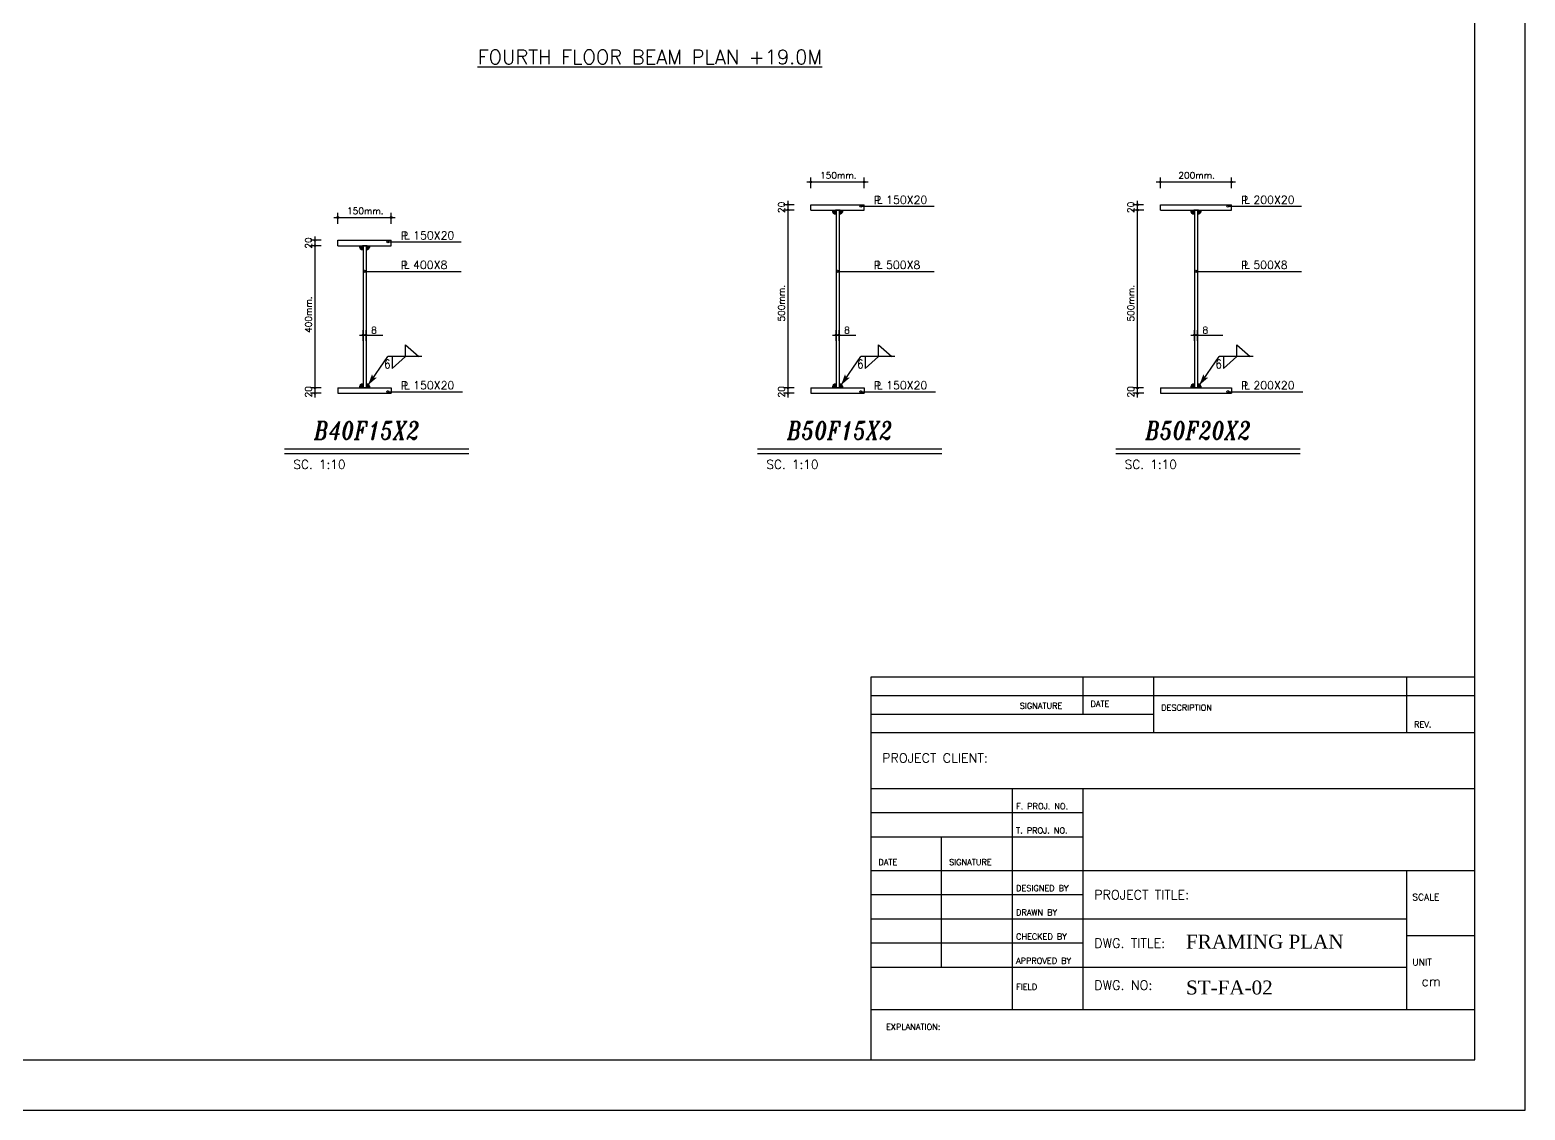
# Model space of a CAD drawing. Header units: inches. Extents: x 1387 to 2676, y -3554 to -2136.
# Drawn here: x 2531.99 to 2574.04, y -2611.51 to -2581.14 of the extents above; entities that cross this region are included whole.
import ezdxf

# ---------------------------------------------------------------- set-up
doc = ezdxf.new("R2010")
doc.units = ezdxf.units.IN
doc.header["$MEASUREMENT"] = 0
doc.linetypes.add('HIDDEN', pattern=[0.375, 0.25, -0.125])
for name, color, linetype in [('1', 1, 'Continuous'), ('1R', 1, 'Continuous'), ('3', 3, 'HIDDEN'), ('3G', 3, 'Continuous'), ('4C', 4, 'Continuous'), ('7', 7, 'Continuous'), ('A-TEXT', 7, 'Continuous'), ('DIM', 8, 'Continuous'), ('lateral brace', 5, 'Continuous'), ('Layer4', 118, 'Continuous'), ('TEXT-1', 3, 'Continuous')]:
    doc.layers.add(name, color=color, linetype=linetype)
doc.styles.add('ITALICT', font='italict')
doc.styles.add('ROMANS', font='ROMANS')
doc.styles.add('style1', font='times.ttf')

msp = doc.modelspace()

# ---------------------------------------------------------------- hatches: boundary and pattern name
at = {"layer": 'TEXT-1'}
for points in [[(2554.66790494, -2586.32033424, -0.4142135624), (2554.55314262, -2586.20557192), (2554.66790494, -2586.20557192)], [(2554.74790494, -2586.32033424, 0.4142135624), (2554.86266726, -2586.20557192), (2554.74790494, -2586.20557192)], [(2564.74571782, -2586.32033424, -0.4142135624), (2564.6309555, -2586.20557192), (2564.74571782, -2586.20557192)], [(2564.82571782, -2586.32033424, 0.4142135624), (2564.94048014, -2586.20557192), (2564.82571782, -2586.20557192)], [(2541.36581258, -2587.32033424, -0.4142135624), (2541.25105026, -2587.20557192), (2541.36581258, -2587.20557192)], [(2541.44581258, -2587.32033424, 0.4142135624), (2541.5605749, -2587.20557192), (2541.44581258, -2587.20557192)], [(2541.36581258, -2591.0908096, 0.4142135624), (2541.25105026, -2591.20557192), (2541.36581258, -2591.20557192)], [(2541.44581258, -2591.0908096, -0.4142135624), (2541.5605749, -2591.20557192), (2541.44581258, -2591.20557192)], [(2554.66790494, -2591.0908096, 0.4142135624), (2554.55314262, -2591.20557192), (2554.66790494, -2591.20557192)], [(2554.74790494, -2591.0908096, -0.4142135624), (2554.86266726, -2591.20557192), (2554.74790494, -2591.20557192)], [(2564.74571782, -2591.0908096, 0.4142135624), (2564.6309555, -2591.20557192), (2564.74571782, -2591.20557192)], [(2564.82571782, -2591.0908096, -0.4142135624), (2564.94048014, -2591.20557192), (2564.82571782, -2591.20557192)]]:
    msp.add_hatch(color=256, dxfattribs=at).paths.add_polyline_path(points)

# ---------------------------------------------------------------- linework, layer by layer
at = {"layer": '1'}
for p, q in [((2555.6464646, -2599.33502341), (2555.6464646, -2610.09014092)), ((2555.6464646, -2599.33502341), (2555.6464646, -2608.67755737)), ((2572.62741329, -2599.33502341), (2555.6464646, -2599.33502341)), ((2561.61070624, -2600.38138159), (2561.61070624, -2599.33502341)), ((2563.59878678, -2600.90456068), (2563.59878678, -2599.33502341)), ((2570.71402242, -2600.90456068), (2570.71402242, -2599.33502341)), ((2572.62741329, -2599.8582025), (2555.6464646, -2599.8582025)), ((2563.59878678, -2600.38138159), (2555.6464646, -2600.38138159)), ((2572.62741329, -2600.90456068), (2555.6464646, -2600.90456068)), ((2572.62741329, -2602.47409795), (2555.6464646, -2602.47409795)), ((2559.62262569, -2608.67755737), (2559.62262569, -2602.47409795)), ((2561.61070624, -2608.67755737), (2561.61070624, -2602.47409795)), ((2561.61070624, -2603.15423077), (2555.6464646, -2603.15423077)), ((2561.61070624, -2603.83436359), (2555.6464646, -2603.83436359)), ((2557.63454514, -2607.49661723), (2557.63454514, -2603.83436359)), ((2561.61070624, -2604.77608596), (2555.6464646, -2604.77608596)), ((2572.62741329, -2604.77608596), (2561.61070624, -2604.77608596)), ((2570.71402242, -2608.67755737), (2570.71402242, -2604.77608596)), ((2561.61070624, -2605.45621877), (2555.6464646, -2605.45621877)), ((2570.71402242, -2606.13635159), (2555.6464646, -2606.13635159)), ((2572.62741329, -2606.60721278), (2570.71402242, -2606.60721278)), ((2561.61070624, -2606.81648441), (2555.6464646, -2606.81648441)), ((2561.61070624, -2607.49661723), (2555.6464646, -2607.49661723)), ((2570.71402242, -2607.49661723), (2561.61070624, -2607.49661723)), ((2555.6464646, -2608.67755737), (2572.62741329, -2608.67755737))]:
    msp.add_line(p, q, dxfattribs=at)
msp.add_lwpolyline([(2491.35906312, -2610.09014092), (2572.62741329, -2610.09014092), (2572.62741329, -2553.45714429), (2491.35906312, -2553.45714429)], close=True, dxfattribs=at)
at = {"layer": '1R'}
for p, q in [((2553.84250588, -2585.41458531), (2555.56922753, -2585.41458531)), ((2553.95790494, -2585.58983289), (2553.95790494, -2585.28615901)), ((2555.45790494, -2585.58854859), (2555.45790494, -2585.28487471)), ((2563.67031876, -2585.41458531), (2565.89704041, -2585.41458531)), ((2563.78571782, -2585.58983289), (2563.78571782, -2585.28615901)), ((2565.78571782, -2585.58854859), (2565.78571782, -2585.28487471)), ((2553.488178, -2586.05557192), (2553.18450412, -2586.05557192)), ((2553.31421473, -2591.47121836), (2553.31421473, -2585.94424933)), ((2563.31599088, -2586.05557192), (2563.012317, -2586.05557192)), ((2563.14202761, -2591.47121836), (2563.14202761, -2585.94424933)), ((2540.54041351, -2586.41458531), (2542.26713516, -2586.41458531)), ((2540.65581258, -2586.58983289), (2540.65581258, -2586.28615901)), ((2542.15581258, -2586.58854859), (2542.15581258, -2586.28487471)), ((2553.48946231, -2586.20557192), (2553.18578843, -2586.20557192)), ((2555.36063604, -2586.09794782), (2557.42628419, -2586.09794782)), ((2563.31727519, -2586.20557192), (2563.01360131, -2586.20557192)), ((2565.68844892, -2586.09794782), (2567.75409707, -2586.09794782)), ((2540.18608564, -2587.05557192), (2539.88241176, -2587.05557192)), ((2540.18736994, -2587.20557192), (2539.88369606, -2587.20557192)), ((2540.01212236, -2591.47121836), (2540.01212236, -2586.94424933)), ((2542.05854368, -2587.09794782), (2544.12419182, -2587.09794782)), ((2541.40743083, -2587.92792049), (2544.12419182, -2587.92792049)), ((2554.7095232, -2587.92792049), (2557.42628419, -2587.92792049)), ((2564.78733608, -2587.92792049), (2567.75409707, -2587.92792049)), ((2541.26167871, -2589.71871271), (2541.91599682, -2589.71871271)), ((2541.36581258, -2589.88278452), (2541.36581258, -2589.57911064)), ((2541.44581258, -2589.88150022), (2541.44581258, -2589.57782634)), ((2554.56377107, -2589.71871271), (2555.21808919, -2589.71871271)), ((2554.66790494, -2589.88278452), (2554.66790494, -2589.57911064)), ((2554.74790494, -2589.88150022), (2554.74790494, -2589.57782634)), ((2564.64158395, -2589.71871271), (2565.54590207, -2589.71871271)), ((2564.74571782, -2589.88278452), (2564.74571782, -2589.57911064)), ((2564.82571782, -2589.88150022), (2564.82571782, -2589.57782634)), ((2541.50400003, -2591.1244227), (2542.05550808, -2590.32349505)), ((2543.01623006, -2590.32349505), (2542.05550808, -2590.32349505)), ((2554.8060924, -2591.1244227), (2555.35760044, -2590.32349505)), ((2556.31832243, -2590.32349505), (2555.35760044, -2590.32349505)), ((2564.88390528, -2591.1244227), (2565.43541332, -2590.32349505)), ((2566.39613531, -2590.32349505), (2565.43541332, -2590.32349505)), ((2540.18608564, -2591.20557192), (2539.88241176, -2591.20557192)), ((2540.18736994, -2591.35557192), (2539.88369606, -2591.35557192)), ((2542.05854368, -2591.31139087), (2544.16308204, -2591.31139087)), ((2553.488178, -2591.20557192), (2553.18450412, -2591.20557192)), ((2553.48946231, -2591.35557192), (2553.18578843, -2591.35557192)), ((2555.36063604, -2591.31139087), (2557.4651744, -2591.31139087)), ((2563.31599088, -2591.20557192), (2563.012317, -2591.20557192)), ((2563.31727519, -2591.35557192), (2563.01360131, -2591.35557192)), ((2565.68844892, -2591.31139087), (2567.79298728, -2591.31139087))]:
    msp.add_line(p, q, dxfattribs=at)
at = {"layer": '3'}
for points in [[(2541.50400003, -2591.1244227), (2541.65097501, -2590.9133105), (2541.61421506, -2590.81899716)], [(2541.50400003, -2591.1244227), (2541.65097501, -2590.9133105), (2541.75218406, -2590.9150503)], [(2554.8060924, -2591.1244227), (2554.95306737, -2590.9133105), (2554.91630743, -2590.81899716)], [(2554.8060924, -2591.1244227), (2554.95306737, -2590.9133105), (2555.05427642, -2590.9150503)], [(2564.88390528, -2591.1244227), (2565.03088025, -2590.9133105), (2564.99412031, -2590.81899716)], [(2564.88390528, -2591.1244227), (2565.03088025, -2590.9133105), (2565.13208931, -2590.9150503)]]:
    msp.add_solid(points, dxfattribs=at)
at = {"layer": '3G'}
for p, q in [((2553.95790494, -2586.05557192), (2555.45790494, -2586.05557192)), ((2553.95790494, -2586.20557192), (2553.95790494, -2586.05557192)), ((2555.45790494, -2586.20557192), (2555.45790494, -2586.05557192)), ((2563.78571782, -2586.05557192), (2565.78571782, -2586.05557192)), ((2563.78571782, -2586.20557192), (2563.78571782, -2586.05557192)), ((2565.78571782, -2586.20557192), (2565.78571782, -2586.05557192)), ((2553.95790494, -2586.20557192), (2555.45790494, -2586.20557192)), ((2554.63768635, -2586.20557192), (2554.71768635, -2586.20557192)), ((2554.7305783, -2586.20557192), (2554.6505783, -2586.20557192)), ((2554.6634972, -2586.20557192), (2554.7434972, -2586.20557192)), ((2554.66790494, -2586.20557192), (2554.66790494, -2591.20557192)), ((2554.75638916, -2586.20557192), (2554.67638916, -2586.20557192)), ((2554.68523158, -2586.20557192), (2554.76523158, -2586.20557192)), ((2554.77812354, -2586.20557192), (2554.69812354, -2586.20557192)), ((2554.74790494, -2586.20557192), (2554.74790494, -2591.20557192)), ((2563.78571782, -2586.20557192), (2565.78571782, -2586.20557192)), ((2564.71549923, -2586.20557192), (2564.79549923, -2586.20557192)), ((2564.80839118, -2586.20557192), (2564.72839118, -2586.20557192)), ((2564.74131008, -2586.20557192), (2564.82131008, -2586.20557192)), ((2564.74571782, -2586.20557192), (2564.74571782, -2591.20557192)), ((2564.83420204, -2586.20557192), (2564.75420204, -2586.20557192)), ((2564.76304446, -2586.20557192), (2564.84304446, -2586.20557192)), ((2564.85593642, -2586.20557192), (2564.77593642, -2586.20557192)), ((2564.82571782, -2586.20557192), (2564.82571782, -2591.20557192)), ((2540.65581258, -2587.05557192), (2542.15581258, -2587.05557192)), ((2540.65581258, -2587.20557192), (2540.65581258, -2587.05557192)), ((2540.65581258, -2587.20557192), (2542.15581258, -2587.20557192)), ((2541.33559398, -2587.20557192), (2541.41559398, -2587.20557192)), ((2541.42848594, -2587.20557192), (2541.34848594, -2587.20557192)), ((2541.36140484, -2587.20557192), (2541.44140484, -2587.20557192)), ((2541.36581258, -2587.20557192), (2541.36581258, -2591.20557192)), ((2541.45429679, -2587.20557192), (2541.37429679, -2587.20557192)), ((2541.38313922, -2587.20557192), (2541.46313922, -2587.20557192)), ((2541.47603117, -2587.20557192), (2541.39603117, -2587.20557192)), ((2541.44581258, -2587.20557192), (2541.44581258, -2591.20557192)), ((2542.15581258, -2587.20557192), (2542.15581258, -2587.05557192)), ((2542.55417595, -2589.98936219), (2542.92887847, -2590.32436738)), ((2542.55417595, -2590.32436738), (2542.55417595, -2589.98936219)), ((2555.85626832, -2589.98936219), (2556.23097084, -2590.32436738)), ((2555.85626832, -2590.32436738), (2555.85626832, -2589.98936219)), ((2565.9340812, -2589.98936219), (2566.30878372, -2590.32436738)), ((2565.9340812, -2590.32436738), (2565.9340812, -2589.98936219)), ((2542.18044913, -2590.32262272), (2542.18044913, -2590.65762792)), ((2542.18044913, -2590.65762792), (2542.55515165, -2590.32262272)), ((2555.48254149, -2590.32262272), (2555.48254149, -2590.65762792)), ((2555.48254149, -2590.65762792), (2555.85724401, -2590.32262272)), ((2565.56035437, -2590.32262272), (2565.56035437, -2590.65762792)), ((2565.56035437, -2590.65762792), (2565.93505689, -2590.32262272)), ((2540.65581258, -2591.20557192), (2542.15581258, -2591.20557192)), ((2540.65581258, -2591.20557192), (2540.65581258, -2591.35557192)), ((2540.65581258, -2591.35557192), (2542.15581258, -2591.35557192)), ((2541.42848594, -2591.20557192), (2541.34848594, -2591.20557192)), ((2541.37059398, -2591.20557192), (2541.45059398, -2591.20557192)), ((2541.38313922, -2591.20557192), (2541.46313922, -2591.20557192)), ((2541.47603117, -2591.20557192), (2541.39603117, -2591.20557192)), ((2542.15581258, -2591.20557192), (2542.15581258, -2591.35557192)), ((2553.95790494, -2591.20557192), (2555.45790494, -2591.20557192)), ((2553.95790494, -2591.20557192), (2553.95790494, -2591.35557192)), ((2553.95790494, -2591.35557192), (2555.45790494, -2591.35557192)), ((2554.7305783, -2591.20557192), (2554.6505783, -2591.20557192)), ((2554.67268635, -2591.20557192), (2554.75268635, -2591.20557192)), ((2554.68523158, -2591.20557192), (2554.76523158, -2591.20557192)), ((2554.77812354, -2591.20557192), (2554.69812354, -2591.20557192)), ((2555.45790494, -2591.20557192), (2555.45790494, -2591.35557192)), ((2563.78571782, -2591.20557192), (2565.78571782, -2591.20557192)), ((2563.78571782, -2591.20557192), (2563.78571782, -2591.35557192)), ((2563.78571782, -2591.35557192), (2565.78571782, -2591.35557192)), ((2564.80839118, -2591.20557192), (2564.72839118, -2591.20557192)), ((2564.75049923, -2591.20557192), (2564.83049923, -2591.20557192)), ((2564.76304446, -2591.20557192), (2564.84304446, -2591.20557192)), ((2564.85593642, -2591.20557192), (2564.77593642, -2591.20557192)), ((2565.78571782, -2591.20557192), (2565.78571782, -2591.35557192)), ((2539.15387896, -2592.91805249), (2544.34192749, -2592.91805249)), ((2539.15387896, -2593.05246587), (2544.34192749, -2593.05246587)), ((2552.45597133, -2592.91805249), (2557.64401985, -2592.91805249)), ((2552.45597133, -2593.05246587), (2557.64401985, -2593.05246587)), ((2562.53378421, -2592.91805249), (2567.72183273, -2592.91805249)), ((2562.53378421, -2593.05246587), (2567.72183273, -2593.05246587))]:
    msp.add_line(p, q, dxfattribs=at)
for centre, start, end in [((2554.66790494, -2586.20557192), 180, 270), ((2554.66790494, -2586.20557192), 180, 270), ((2554.74790494, -2586.20557192), 270, 0), ((2554.74790494, -2586.20557192), 270, 0), ((2564.74571782, -2586.20557192), 180, 270), ((2564.74571782, -2586.20557192), 180, 270), ((2564.82571782, -2586.20557192), 270, 0), ((2564.82571782, -2586.20557192), 270, 0), ((2541.36581258, -2587.20557192), 180, 270), ((2541.36581258, -2587.20557192), 180, 270), ((2541.44581258, -2587.20557192), 270, 0), ((2541.44581258, -2587.20557192), 270, 0), ((2541.36581258, -2591.20557192), 90, 180), ((2541.44581258, -2591.20557192), 0, 90), ((2554.66790494, -2591.20557192), 90, 180), ((2554.74790494, -2591.20557192), 0, 90), ((2564.74571782, -2591.20557192), 90, 180), ((2564.82571782, -2591.20557192), 0, 90)]:
    msp.add_arc(centre, 0.11476232, start, end, dxfattribs=at)
at = {"layer": '7'}
for centre, radius in [((2553.95790494, -2585.41458531), 0.02443679), ((2555.45790494, -2585.41458531), 0.02443679), ((2563.78571782, -2585.41458531), 0.02443679), ((2565.78571782, -2585.41458531), 0.02443679), ((2553.31421473, -2586.05557192), 0.02443679), ((2555.36063604, -2586.09794782), 0.02909142), ((2563.14202761, -2586.05557192), 0.02443679), ((2565.68844892, -2586.09794782), 0.02909142), ((2540.65581258, -2586.41458531), 0.02443679), ((2542.15581258, -2586.41458531), 0.02443679), ((2553.31421473, -2586.20557192), 0.02443679), ((2563.14202761, -2586.20557192), 0.02443679), ((2540.01212236, -2587.05557192), 0.02443679), ((2540.01212236, -2587.20557192), 0.02443679), ((2542.05854368, -2587.09794782), 0.02909142), ((2541.40743083, -2587.92792049), 0.02909142), ((2554.7095232, -2587.92792049), 0.02909142), ((2564.78733608, -2587.92792049), 0.02909142), ((2541.36581258, -2589.71871271), 0.02443679), ((2541.44581258, -2589.71871271), 0.02443679), ((2554.66790494, -2589.71871271), 0.02443679), ((2554.74790494, -2589.71871271), 0.02443679), ((2564.74571782, -2589.71871271), 0.02443679), ((2564.82571782, -2589.71871271), 0.02443679), ((2540.01212236, -2591.20557192), 0.02443679), ((2540.01212236, -2591.35557192), 0.02443679), ((2542.05854368, -2591.31139087), 0.02909142), ((2553.31421473, -2591.20557192), 0.02443679), ((2553.31421473, -2591.35557192), 0.02443679), ((2555.36063604, -2591.31139087), 0.02909142), ((2563.14202761, -2591.20557192), 0.02443679), ((2563.14202761, -2591.35557192), 0.02443679), ((2565.68844892, -2591.31139087), 0.02909142)]:
    msp.add_circle(centre, radius, dxfattribs=at)
at = {"layer": 'DIM'}
msp.add_lwpolyline([(2489.94323821, -2611.50596583), (2574.04323821, -2611.50596583), (2574.04323821, -2552.04131937), (2489.94323821, -2552.04131937)], close=True, dxfattribs=at)
at = {"layer": 'lateral brace'}
msp.add_lwpolyline([(2489.94323821, -2611.50596583), (2574.04323821, -2611.50596583), (2574.04323821, -2552.04131937), (2489.94323821, -2552.04131937)], close=True, dxfattribs=at)
at = {"layer": 'Layer4'}
msp.add_lwpolyline([(2574.04323821, -2552.04131937), (2489.94323821, -2552.04131937), (2489.94323821, -2611.50596583), (2574.04323821, -2611.50596583)], close=True, dxfattribs=at)

# ---------------------------------------------------------------- texts
at = {"layer": '1'}
for s, height, style, p in [('SIGNATURE', 0.167417309, 'ROMANS', (2559.83189733, -2600.22442786)), ('DATE', 0.167417309, 'ROMANS', (2561.81997787, -2600.17210995)), ('DESCRIPTION', 0.1674173092, 'ROMANS', (2563.80805842, -2600.27674577)), ('REV.', 0.167417309, 'ROMANS', (2570.92329406, -2600.74760695)), ('PROJECT CLIENT:', 0.2615895456, 'ROMANS', (2555.96037205, -2601.73890938)), ('F. PROJ. NO.', 0.1674173092, 'ROMANS', (2559.72726151, -2603.04959496)), ('T. PROJ. NO.', 0.1674173092, 'ROMANS', (2559.72726151, -2603.72972777)), ('DATE', 0.167417309, 'ROMANS', (2555.85573623, -2604.61913223)), ('SIGNATURE', 0.167417309, 'ROMANS', (2557.84381678, -2604.61913223)), ('DESIGNED BY', 0.1674173092, 'ROMANS', (2559.72726151, -2605.35158296)), ('PROJECT TITLE:', 0.2615895456, 'ROMANS', (2561.92461369, -2605.58322636)), ('SCALE', 0.188344473, 'ROMANS', (2570.87097615, -2605.6131725)), ('DRAWN BY', 0.167417309, 'ROMANS', (2559.72726151, -2606.03171577)), ('CHECKED BY', 0.167417309, 'ROMANS', (2559.72726151, -2606.71184859)), ('FRAMING PLAN', 0.3923843184, 'style1', (2564.50846468, -2606.96613932)), ('DWG. TITLE:', 0.2615895456, 'ROMANS', (2561.92461369, -2606.943492)), ('APPROVED BY', 0.1674173092, 'ROMANS', (2559.72726151, -2607.39198141)), ('UNIT', 0.188344473, 'ROMANS', (2570.87097615, -2607.44429932)), ('DWG. NO:', 0.261589546, 'ROMANS', (2561.92461369, -2608.12443214)), ('ST-FA-02', 0.392384318, 'style1', (2564.50846468, -2608.25631801)), ('cm', 0.261589546, 'ROMANS', (2571.1325657, -2608.01979632)), ('FIELD', 0.167417309, 'ROMANS', (2559.72726151, -2608.12443214)), ('EXPLANATION:', 0.1674173092, 'ROMANS', (2556.07056445, -2609.25317121))]:
    msp.add_text(s, height=height, dxfattribs=dict(at, style=style)).set_placement(p)
at = {"layer": '3G', "style": 'ROMANS'}
for s, height, p in [('150mm.', 0.1848, (2554.21484412, -2585.32120995)), ('200mm.', 0.1848, (2564.292657, -2585.32120995)), ('P', 0.225, (2555.7295255, -2586.03940242)), ('L', 0.225, (2555.81216445, -2586.02166748)), ('150X20', 0.225, (2556.07509377, -2586.02957433)), ('P', 0.225, (2566.05733838, -2586.03940242)), ('L', 0.225, (2566.13997733, -2586.02166748)), ('200X20', 0.225, (2566.40290665, -2586.02957433)), ('150mm.', 0.1848, (2540.91275176, -2586.32120995)), ('P', 0.225, (2542.42743313, -2587.03940242)), ('L', 0.225, (2542.51007208, -2587.02166748)), ('150X20', 0.225, (2542.77300141, -2587.02957433)), ('P', 0.225, (2542.42430562, -2587.86937508)), ('L', 0.225, (2542.50694458, -2587.85164015)), ('400X8', 0.225, (2542.7698739, -2587.85954699)), ('P', 0.225, (2555.72639799, -2587.86937508)), ('L', 0.225, (2555.80903694, -2587.85164015)), ('500X8', 0.225, (2556.07196627, -2587.85954699)), ('P', 0.225, (2566.05421087, -2587.86937508)), ('L', 0.225, (2566.13684982, -2587.85164015)), ('500X8', 0.225, (2566.39977915, -2587.85954699)), ('8', 0.1848, (2541.59168649, -2589.67295293)), ('8', 0.1848, (2554.89377886, -2589.67295293)), ('8', 0.1848, (2564.97159174, -2589.67295293)), ('P', 0.225, (2542.42743313, -2591.25284547)), ('L', 0.225, (2542.51007208, -2591.23511054)), ('150X20', 0.225, (2542.77300141, -2591.24301738)), ('P', 0.225, (2555.7295255, -2591.25284547)), ('L', 0.225, (2555.81216445, -2591.23511054)), ('150X20', 0.225, (2556.07509377, -2591.24301738)), ('P', 0.225, (2566.05733838, -2591.25284547)), ('L', 0.225, (2566.13997733, -2591.23511054)), ('200X20', 0.225, (2566.40290665, -2591.24301738)), ('SC. 1:10', 0.249999993, (2539.40118907, -2593.48008725)), ('SC. 1:10', 0.249999993, (2552.70328144, -2593.48008725)), ('SC. 1:10', 0.249999993, (2562.78109432, -2593.48008725))]:
    msp.add_text(s, height=height, dxfattribs=at).set_placement(p)
for s, p in [('20', (2553.22083936, -2586.28947146)), ('20', (2563.04865224, -2586.28947146)), ('20', (2539.918747, -2587.28947146)), ('500mm.', (2553.22083936, -2589.3374302)), ('500mm.', (2563.04865224, -2589.3374302)), ('400mm.', (2539.918747, -2589.65953925)), ('20', (2539.918747, -2591.47311959)), ('20', (2553.22083936, -2591.47311959)), ('20', (2563.04865224, -2591.47311959))]:
    msp.add_text(s, height=0.1848, rotation=90, dxfattribs=at).set_placement(p)
at = {"layer": '3G', "style": 'ROMANS', "width": 0.8}
for p in [(2541.96113245, -2590.6587357), (2555.26322482, -2590.6587357), (2565.3410377, -2590.6587357)]:
    msp.add_text('6', height=0.25, dxfattribs=at).set_placement(p)
at = {"layer": '4C', "style": 'ITALICT', "width": 0.8}
for s, p in [('B40F15X2', (2539.98447607, -2592.65104084)), ('B50F15X2', (2553.28656844, -2592.65104084)), ('B50F20X2', (2563.36438132, -2592.65104084))]:
    msp.add_text(s, height=0.5, dxfattribs=at).set_placement(p)
at = {"layer": 'A-TEXT', "color": 3, "style": 'ROMANS'}
msp.add_text('%%UFOURTH FLOOR BEAM PLAN +19.0M', height=0.4, dxfattribs=at).set_placement((2544.58510752, -2582.10177435, 9177.40456425))

doc.saveas('drawing.dxf')
